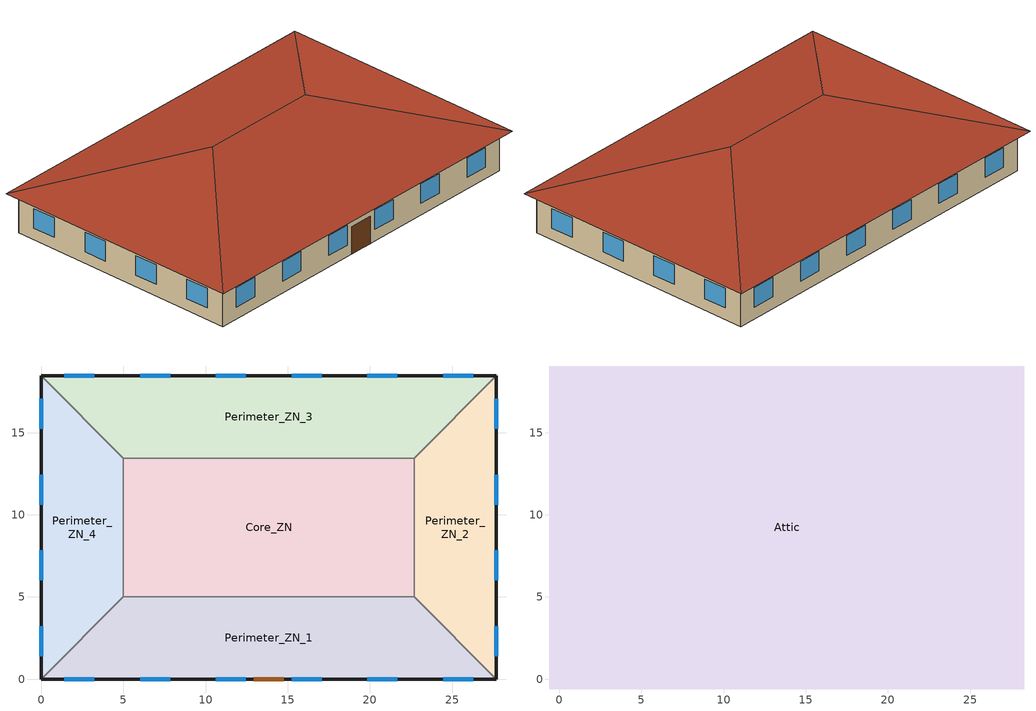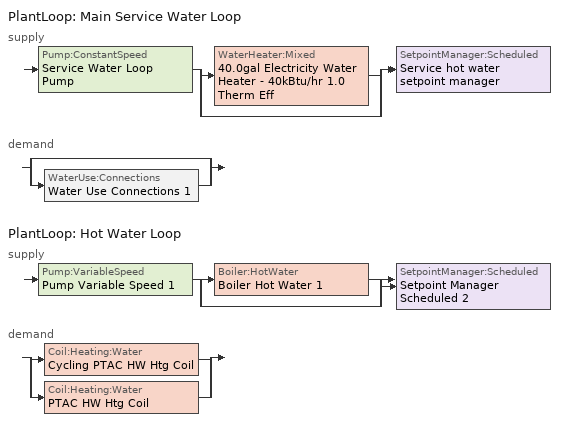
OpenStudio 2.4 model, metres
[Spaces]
Perimeter_ZN_1
 floor ground: 22.69,5 27.69,0 0,0 5,5 z0
 wall outside: 0,0 27.69,0 z0:3.05
 wall to Perimeter_ZN_4: 5,5 0,0 z0:3.05
 wall to Core_ZN: 22.69,5 5,5 z0:3.05
 wall to Perimeter_ZN_2: 27.69,0 22.69,5 z0:3.05
 window: 1.39,0 3.22,0 / 19.85,0 21.68,0 / 15.24,0 17.07,0 / 6.01,0 7.84,0 / 10.62,0 12.45,0 / 24.47,0 26.3,0 z0.9:2.42
 door: 12.93,0 14.76,0 z0:2.13
Perimeter_ZN_2
 floor ground: 27.69,18.46 27.69,0 22.69,5 22.69,13.46 z0
 wall outside: 27.69,0 27.69,18.46 z0:3.05
 wall to Perimeter_ZN_3: 27.69,18.46 22.69,13.46 z0:3.05
 wall to Core_ZN: 22.69,13.46 22.69,5 z0:3.05
 window: 27.69,1.39 27.69,3.22 / 27.69,10.62 27.69,12.45 / 27.69,15.24 27.69,17.07 / 27.69,6.01 27.69,7.84 z0.9:2.42
Perimeter_ZN_3
 floor ground: 27.69,18.46 22.69,13.46 5,13.46 0,18.46 z0
 wall outside: 27.69,18.46 0,18.46 z0:3.05
 wall to Core_ZN: 5,13.46 22.69,13.46 z0:3.05
 wall to Perimeter_ZN_4: 0,18.46 5,13.46 z0:3.05
 window: 21.68,18.46 19.85,18.46 / 7.84,18.46 6.01,18.46 / 17.07,18.46 15.24,18.46 / 12.45,18.46 10.62,18.46 / 26.3,18.46 24.47,18.46 / 3.22,18.46 1.39,18.46 z0.9:2.42
Perimeter_ZN_4
 floor ground: 0,18.46 5,13.46 5,5 0,0 z0
 wall outside: 0,18.46 0,0 z0:3.05
 wall to Core_ZN: 5,5 5,13.46 z0:3.05
 window: 0,3.22 0,1.39 / 0,12.45 0,10.62 / 0,7.84 0,6.01 / 0,17.07 0,15.24 z0.9:2.42
Core_ZN
 floor ground: 22.69,13.46 22.69,5 5,5 5,13.46 z0
Attic
 floor outside: 28.29,19.06 27.69,18.46 0,18.46 -0.6,19.06 z3.05; -0.6,19.06 0,18.46 0,0 -0.6,-0.6 z3.05; 28.29,19.06 28.29,-0.6 27.69,0 27.69,18.46 z3.05; 27.69,0 28.29,-0.6 -0.6,-0.6 0,0 z3.05
 floor to Perimeter_ZN_4: 0,18.46 5,13.46 5,5 0,0 z3.05
 floor to Perimeter_ZN_1: 22.69,5 27.69,0 0,0 5,5 z3.05
 floor to Perimeter_ZN_2: 27.69,18.46 27.69,0 22.69,5 22.69,13.46 z3.05
 floor to Core_ZN: 22.69,13.46 22.69,5 5,5 5,13.46 z3.05
 floor to Perimeter_ZN_3: 27.69,18.46 22.69,13.46 5,13.46 0,18.46 z3.05
 roof outside: 18.46,9.23,6.33 28.29,-0.6,3.05 28.29,19.06,3.05; 18.46,9.23,6.33 28.29,19.06,3.05 -0.6,19.06,3.05 9.23,9.23,6.33; 9.23,9.23,6.33 -0.6,-0.6,3.05 28.29,-0.6,3.05 18.46,9.23,6.33; 9.23,9.23,6.33 -0.6,19.06,3.05 -0.6,-0.6,3.05
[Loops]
PlantLoop 'Main Service Water Loop'
 supply: Pump:ConstantSpeed 'Service Water Loop Pump' > split
  | WaterHeater:Mixed '40.0gal Electricity Water Heater - 40kBtu/hr 1.0 Therm Eff'
  | bypass
  join > SetpointManager:Scheduled 'Service hot water setpoint manager'
 demand: split
  | bypass
  | WaterUse:Connections 'Water Use Connections 1'
PlantLoop 'Hot Water Loop'
 supply: Pump:VariableSpeed 'Pump Variable Speed 1' > split
  | Boiler:HotWater 'Boiler Hot Water 1'
  | bypass
  join > SetpointManager:Scheduled 'Setpoint Manager Scheduled 2'
 demand: split
  | Coil:Heating:Water 'Cycling PTAC HW Htg Coil'
  | Coil:Heating:Water 'PTAC HW Htg Coil'
[Site]
Chicago Ohare Intl Ap: Latitude {deg}=41.98; Longitude {deg}=-87.92; Time Zone {hr}=-6; Elevation {m}=201; Terrain=City
[Building]
90.1-2004-SmallOffice-ASHRAE 169-2006-5A created: 2018-03-27 16:02:36 -0400: North Axis {deg}=0; Default Construction Set=90.1-2004 - Office - ASHRAE 169-2006-5A; Standards Building Type=SmallOffice
[Site:GroundTemperature:BuildingSurface]
19.27, 19.18, 19.29, 19.59, 19.96, 22.25, 22.94, 23.08, 23.06, 20.85, 20.16, 19.63
[Site:WaterMainsTemperature]
Calculation Method=Correlation; Annual Average Outdoor Air Temperature {C}=9.925; Maximum Difference In Monthly Average Outdoor Air Temperatures {deltaC}=28.7
[SizingPeriod:DesignDay] Barometric Pressure {Pa}=98934; Sky Clearness=0; Rain Indicator=0; Snow Indicator=0; Day of Month=21; Daylight Saving Time Indicator=0; Humidity Indicating Type=Wetbulb; Dry-Bulb Temperature Range Modifier Type=DefaultMultipliers
Name | Maximum Dry-Bulb Temperature {C} | Daily Dry-Bulb Temperature Range {deltaC} | Humidity Indicating Conditions at Maximum Dry-Bulb | Wind Speed {m/s} | Wind Direction {deg} | Month | Day Type | Solar Model Indicator | ASHRAE Taub | ASHRAE Taud
Chicago Ohare Intl Ap Ann Htg 99.6% Condns DB | -20 | 0 | -20 | 4.9 | 270 | 1 | WinterDesignDay | ASHRAEClearSky
Chicago Ohare Intl Ap Ann Clg .4% Condns DB=>MWB | 33.3 | 10.5 | 23.7 | 5.2 | 230 | 7 | SummerDesignDay | ASHRAETau | 0.455 | 2.05
[ClimateZones]
Climate Zone Value 1=5A; Climate Zone Institution Name 2=CEC; Climate Zone Document Name 2=California Climate Zone Descriptions; Climate Zone Document Year 2=1995
[Material:NoMass] Thermal Absorptance=0.9; Solar Absorptance=0.7
Name | Roughness | Thermal Resistance {m2-K/W} | Visible Absorptance
CP02 CARPET PAD | VeryRough | 0.21648 | 0.8
Typical Insulation R-8.93 | Smooth | 1.57183 | 0.7
Typical Carpet Pad | Smooth | 0.21648 | 0.8
Typical Insulation R-5.74 | Smooth | 1.01115 | 0.7
Typical Insulation R-14.76 | Smooth | 2.59864 | 0.7
Typical Insulation R-0.58 | Smooth | 0.101875 | 0.7
Typical Insulation | Smooth | 0.0282222 | 0.7
[Material]
Name | Roughness | Thickness {m} | Conductivity {W/m-K} | Density {kg/m3} | Specific Heat {J/kg-K} | Thermal Absorptance | Solar Absorptance | Visible Absorptance
100mm Normalweight concrete floor | MediumSmooth | 0.1016 | 2.31 | 2322 | 832
G01 13mm gypsum board | Smooth | 0.0127 | 0.16 | 800 | 1090 | 0.9 | 0.7 | 0.5
4 in. Normalweight Concrete Floor | MediumRough | 0.1016 | 2.31 | 2322 | 832 | 0.9 | 0.7 | 0.7
1IN Stucco | Smooth | 0.0253 | 0.6918 | 1858 | 837 | 0.9 | 0.7 | 0.92
8IN CONCRETE HW RefBldg | Rough | 0.2032 | 1.311 | 2240 | 836.8 | 0.9 | 0.7 | 0.7
1/2IN Gypsum | Smooth | 0.0127 | 0.16 | 784.9 | 830 | 0.9 | 0.4 | 0.4
Roof Membrane | VeryRough | 0.0095 | 0.16 | 1121.29 | 1460 | 0.9 | 0.77 | 0.7
Metal Roof Surface; F08 Metal surface | Smooth | 0.0008 | 45.28 | 7824 | 500 | 0.9 | 0.7 | 0.7
6 in. Normalweight Concrete Floor | MediumRough | 0.1524 | 2.31 | 2322 | 832 | 0.9 | 0.7 | 0.7
8 in. Concrete Block Basement Wall | MediumRough | 0.2032 | 1.326 | 1842 | 912 | 0.9 | 0.7 | 0.7
G05 25mm wood | MediumSmooth | 0.0254 | 0.15 | 608 | 1630 | 0.9 | 0.5 | 0.5
Std Wood 6inch | MediumSmooth | 0.15 | 0.12 | 540 | 1210 | 0.9 | 0.7 | 0.7
[Construction]
Typical Insulated Exterior Mass Floor R-11.49: Typical Insulation R-8.93, 4 in. Normalweight Concrete Floor, Typical Carpet Pad
Typical Insulated Exterior Mass Wall R-8.13: 1IN Stucco, 8IN CONCRETE HW RefBldg, Typical Insulation R-5.74, 1/2IN Gypsum
Typical IEAD Roof R-15.87: Roof Membrane, Typical Insulation R-14.76, Metal Roof Surface
Typical Interior Floor: 100mm Normalweight concrete floor, CP02 CARPET PAD
Typical Interior Wall: G01 13mm gypsum board, G01 13mm gypsum board
Typical Interior Ceiling: CP02 CARPET PAD, 100mm Normalweight concrete floor
Typical Insulated Carpeted 6in Slab Floor: 6 in. Normalweight Concrete Floor, Typical Carpet Pad
Typical Insulated Basement Mass Wall: 8 in. Concrete Block Basement Wall
U 0.57 SHGC 0.49 Dbl Blue 6mm/6mm Air: BLUE 6MM, AIR 6MM, CLEAR 6MM
Typical Insulated Metal Door R-1.43: F08 Metal surface, Typical Insulation R-0.58
Typical Overhead Door: Typical Insulation
U 1.17 SHGC 0.49 Simple Glazing Skylight: U 1.17 SHGC 0.49 Simple Glazing
Typical Interior Window: Clear 3mm
Typical Interior Door; Typical Interior Partition: G05 25mm wood
InteriorFurnishings: Std Wood 6inch
[DefaultConstructionSet]
90.1-2004 - Office - ASHRAE 169-2006-5A: Default Exterior Surface Constructions=Default Surface Constructions 1; Default Interior Surface Constructions=Default Surface Constructions 2; Default Ground Contact Surface Constructions=Default Surface Constructions 3; Default Exterior SubSurface Constructions=Default Sub Surface Constructions 1; Default Interior SubSurface Constructions=Default Sub Surface Constructions 2; Interior Partition Construction=Typical Interior Partition
[DefaultSurfaceConstructions]
Name | Floor Construction | Wall Construction | Roof Ceiling Construction
Default Surface Constructions 1 | Typical Insulated Exterior Mass Floor R-11.49 | Typical Insulated Exterior Mass Wall R-8.13 | Typical IEAD Roof R-15.87
Default Surface Constructions 2 | Typical Interior Floor | Typical Interior Wall | Typical Interior Ceiling
Default Surface Constructions 3 | Typical Insulated Carpeted 6in Slab Floor | Typical Insulated Basement Mass Wall
[DefaultSubSurfaceConstructions]
Name | Fixed Window Construction | Operable Window Construction | Door Construction | Overhead Door Construction | Skylight Construction | Tubular Daylight Dome Construction | Tubular Daylight Diffuser Construction
Default Sub Surface Constructions 1 | U 0.57 SHGC 0.49 Dbl Blue 6mm/6mm Air | U 0.57 SHGC 0.49 Dbl Blue 6mm/6mm Air | Typical Insulated Metal Door R-1.43 | Typical Overhead Door | U 1.17 SHGC 0.49 Simple Glazing Skylight | Typical Interior Window | Typical Interior Window
Default Sub Surface Constructions 2 | Typical Interior Window | Typical Interior Window | Typical Interior Door
[WindowMaterial:Glazing] Optical Data Type=SpectralAverage; Infrared Transmittance at Normal Incidence=0; Front Side Infrared Hemispherical Emissivity=0.84; Back Side Infrared Hemispherical Emissivity=0.84; Conductivity {W/m-K}=0.9; Dirt Correction Factor for Solar and Visible Transmittance=1; Solar Diffusing=No
Name | Thickness {m} | Solar Transmittance at Normal Incidence | Front Side Solar Reflectance at Normal Incidence | Back Side Solar Reflectance at Normal Incidence | Visible Transmittance at Normal Incidence | Front Side Visible Reflectance at Normal Incidence | Back Side Visible Reflectance at Normal Incidence
BLUE 6MM | 0.006 | 0.48 | 0.05 | 0.05 | 0.57 | 0.06 | 0.06
CLEAR 6MM | 0.006 | 0.775 | 0.071 | 0.071 | 0.881 | 0.08 | 0.08
Clear 3mm | 0.003 | 0.837 | 0.075 | 0.075 | 0.898 | 0.081 | 0.081
[WindowMaterial:Gas]
AIR 6MM: Gas Type=Air; Thickness {m}=0.0063
[WindowMaterial:SimpleGlazingSystem]
U 1.17 SHGC 0.49 Simple Glazing: U-Factor {W/m2-K}=6.64357; Solar Heat Gain Coefficient=0.49; Visible Transmittance=0.38
[Space]
Name | Space Type | Building Story | Thermal Zone | Part of Total Floor Area
Perimeter_ZN_1 | Office WholeBuilding - Sm Office | Building Story 1 | Perimeter_ZN_1 ZN | Yes
Attic | Office Attic |  | Attic ZN | No
Perimeter_ZN_2 | Office WholeBuilding - Sm Office | Building Story 1 | Perimeter_ZN_2 ZN | Yes
Perimeter_ZN_3 | Office WholeBuilding - Sm Office | Building Story 1 | Perimeter_ZN_3 ZN | Yes
Perimeter_ZN_4 | Office WholeBuilding - Sm Office | Building Story 1 | Perimeter_ZN_4 ZN | Yes
Core_ZN | Office WholeBuilding - Sm Office | Building Story 1 | Core_ZN ZN | Yes
[SpaceType] Standards Building Type=Office
Name | Default Schedule Set | Design Specification Outdoor Air Object | Standards Space Type
Office WholeBuilding - Sm Office | Office WholeBuilding - Sm Office Schedule Set | Office WholeBuilding - Sm Office Ventilation | WholeBuilding - Sm Office
Office Attic | Office Attic Schedule Set | Office Attic Ventilation | Attic
[DesignSpecification:OutdoorAir]
Name | Outdoor Air Flow per Person {m3/s-person} | Outdoor Air Flow per Floor Area {m3/s-m2} | Outdoor Air Flow Air Changes per Hour {1/hr} | Outdoor Air Method
Office Attic Ventilation | 0 | 0 | 0
Office WholeBuilding - Sm Office Ventilation |  | 0.000508 |  | Sum
[DefaultScheduleSet]
Name | Infiltration Schedule | Number of People Schedule | People Activity Level Schedule | Lighting Schedule | Electric Equipment Schedule
Office Attic Schedule Set | OfficeLarge INFIL_SCH_PNNL
Office WholeBuilding - Sm Office Schedule Set | OfficeSmall INFIL_QUARTER_ON_SCH | OfficeSmall BLDG_OCC_SCH | OfficeSmall ACTIVITY_SCH | OfficeSmall BLDG_LIGHT_SCH | OfficeSmall BLDG_EQUIP_SCH
[ThermostatSetpoint:DualSetpoint]
Name | Heating Setpoint Temperature Schedule | Cooling Setpoint Temperature Schedule
Office WholeBuilding - Sm Office Thermostat 1; Office WholeBuilding - Sm Office Thermostat 2; Office WholeBuilding - Sm Office Thermostat 3; Office WholeBuilding - Sm Office Thermostat 4; Office WholeBuilding - Sm Office Thermostat 5 | OfficeSmall HTGSETP_SCH_NO_OPTIMUM | OfficeSmall CLGSETP_SCH_NO_OPTIMUM
Office Attic Thermostat 1
[People:Definition]
Office WholeBuilding - Sm Office People Definition: Number of People Calculation Method=People/Area; People per Space Floor Area {person/m2}=0.0602779; Fraction Radiant=0.3
[People]
Office WholeBuilding - Sm Office People: People Definition=Office WholeBuilding - Sm Office People Definition; Space or SpaceType=Office WholeBuilding - Sm Office; Work Efficiency Schedule=Work Efficiency Schedule; Clothing Insulation Schedule=Clothing Schedule; Air Velocity Schedule=Air Velocity Schedule; Multiplier=1
[Lights:Definition]
Office WholeBuilding - Sm Office Lights Definition: Design Level Calculation Method=Watts/Area; Watts per Space Floor Area {W/m2}=10.7639; Fraction Radiant=0.7; Fraction Visible=0.2
[Lights]
Office WholeBuilding - Sm Office Lights: Lights Definition=Office WholeBuilding - Sm Office Lights Definition; Space or SpaceType=Office WholeBuilding - Sm Office; Fraction Replaceable=1
[ElectricEquipment:Definition]
Office WholeBuilding - Sm Office Elec Equip Definition: Design Level Calculation Method=Watts/Area; Watts per Space Floor Area {W/m2}=6.78126; Fraction Radiant=0.5
[ElectricEquipment]
Office WholeBuilding - Sm Office Elec Equip: Electric Equipment Definition=Office WholeBuilding - Sm Office Elec Equip Definition; Space or SpaceType=Office WholeBuilding - Sm Office
[SpaceInfiltration:DesignFlowRate] Schedule=OfficeSmall INFIL_QUARTER_ON_SCH; Design Flow Rate Calculation Method=Flow/ExteriorArea; Flow per Exterior Surface Area {m3/s-m2}=0.00102523; Constant Term Coefficient=0; Temperature Term Coefficient=0; Velocity Term Coefficient=0.224; Velocity Squared Term Coefficient=0
Name | Space or SpaceType
Perimeter_ZN_1 Infiltration | Perimeter_ZN_1
Perimeter_ZN_2 Infiltration | Perimeter_ZN_2
Perimeter_ZN_3 Infiltration | Perimeter_ZN_3
Perimeter_ZN_4 Infiltration | Perimeter_ZN_4
[InternalMass:Definition]
Internal Mass Definition 1: Construction=InteriorFurnishings; Design Level Calculation Method=SurfaceArea/Area; Surface Area per Space Floor Area=2
[InternalMass] Internal Mass Definition=Internal Mass Definition 1; Multiplier=1
Name | Space or SpaceType
Perimeter_ZN_1 Mass | Perimeter_ZN_1
Perimeter_ZN_2 Mass | Perimeter_ZN_2
Perimeter_ZN_3 Mass | Perimeter_ZN_3
Perimeter_ZN_4 Mass | Perimeter_ZN_4
Core_ZN Mass | Core_ZN
[ThermalZone] Use Ideal Air Loads=No
Name | Thermostat
Perimeter_ZN_1 ZN | Office WholeBuilding - Sm Office Thermostat 1
Attic ZN | Office Attic Thermostat 1
Perimeter_ZN_2 ZN | Office WholeBuilding - Sm Office Thermostat 2
Perimeter_ZN_3 ZN | Office WholeBuilding - Sm Office Thermostat 3
Perimeter_ZN_4 ZN | Office WholeBuilding - Sm Office Thermostat 4
Core_ZN ZN | Office WholeBuilding - Sm Office Thermostat 5
[Sizing:Zone] Zone Cooling Design Supply Air Temperature Input Method=SupplyAirTemperature; Zone Cooling Design Supply Air Temperature Difference {deltaC}=11.11; Zone Heating Design Supply Air Temperature Input Method=SupplyAirTemperature; Zone Heating Design Supply Air Temperature {C}=40; Zone Heating Design Supply Air Temperature Difference {deltaC}=11.11; Zone Cooling Design Supply Air Humidity Ratio {kg-H2O/kg-air}=0.0085; Zone Heating Design Supply Air Humidity Ratio {kg-H2O/kg-air}=0.008; Cooling Design Air Flow Method=DesignDay; Heating Design Air Flow Method=DesignDay; Account for Dedicated Outdoor Air System=No; Dedicated Outdoor Air System Control Strategy=NeutralSupplyAir; Dedicated Outdoor Air Low Setpoint Temperature for Design {C}=autosize; Dedicated Outdoor Air High Setpoint Temperature for Design {C}=autosize
Name | Zone Cooling Design Supply Air Temperature {C}
Perimeter_ZN_1 ZN; Perimeter_ZN_2 ZN; Perimeter_ZN_3 ZN; Perimeter_ZN_4 ZN; Core_ZN ZN | 12.8
Attic ZN | 14
[Zone equipment]
Perimeter_ZN_1 ZN: PTAC DX Clg HW Htg
Perimeter_ZN_2 ZN: PTHP 3
Perimeter_ZN_3 ZN: PTHP 4
Perimeter_ZN_4 ZN: PTHP 5
Core_ZN ZN: Cycling PTAC DX Clg HW Htg
[AvailabilityManager:NightCycle] Control Type=CycleOnAny; Thermostat Tolerance {deltaC}=1; Cycling Run Time {s}=3600
Availability Manager Night Cycle 1; Availability Manager Night Cycle 2; Availability Manager Night Cycle 3; Availability Manager Night Cycle 4; Availability Manager Night Cycle 5
[PlantLoop] Glycol Concentration=0; Plant Loop Volume {m3}=Autocalculate; Load Distribution Scheme=Optimal
Name | Maximum Loop Temperature {C} | Minimum Loop Temperature {C} | Fluid Type
Main Service Water Loop | 60 | 10
Hot Water Loop |  |  | Water
[Sizing:Plant] Loop Type=Heating; Sizing Option=NonCoincident; Zone Timesteps in Averaging Window=1; Coincident Sizing Factor Mode=None
Name | Design Loop Exit Temperature {C} | Loop Design Temperature Difference {deltaC}
Main Service Water Loop | 60 | 5
Hot Water Loop | 82 | 11
[SetpointManager:Scheduled] Control Variable=Temperature
Name | Schedule
Service hot water setpoint manager | Service Water Loop Temp - 140F
Setpoint Manager Scheduled 2 | Hot_Water_Temperature
[Pump:ConstantSpeed]
Service Water Loop Pump: Rated Flow Rate {m3/s}=autosize; Rated Pump Head {Pa}=0.001; Rated Power Consumption {W}=autosize; Motor Efficiency=0.825; Fraction of Motor Inefficiencies to Fluid Stream=0; Pump Control Type=Intermittent; Design Power Sizing Method=PowerPerFlowPerPressure; Design Electric Power per Unit Flow Rate {W/(m3/s)}=348701.1; Design Shaft Power per Unit Flow Rate per Unit Head {W-s/m3-Pa}=1.28205
[WaterHeater:Mixed]
40.0gal Electricity Water Heater - 40kBtu/hr 1.0 Therm Eff: Tank Volume {m3}=0.151416; Setpoint Temperature Schedule=Service Water Loop Temp - 140F; Deadband Temperature Difference {deltaC}=2; Maximum Temperature Limit {C}=82.2222; Heater Control Type=Cycle; Heater Maximum Capacity {W}=11722.8; Heater Fuel Type=Electricity; Heater Thermal Efficiency=1; Off Cycle Parasitic Fuel Consumption Rate {W}=570.999; Off Cycle Parasitic Fuel Type=Electricity; Off Cycle Parasitic Heat Fraction to Tank=0.8; On Cycle Parasitic Fuel Consumption Rate {W}=570.999; On Cycle Parasitic Fuel Type=Electricity; On Cycle Parasitic Heat Fraction to Tank=0; Ambient Temperature Indicator=Schedule; Ambient Temperature Schedule=Water Heater Ambient Temp Schedule - 70F; Off Cycle Loss Coefficient to Ambient Temperature {W/K}=1.87331; On Cycle Loss Coefficient to Ambient Temperature {W/K}=1.87331; Use Side Effectiveness=1; Source Side Effectiveness=1; Use Side Design Flow Rate {m3/s}=autosize; Source Side Design Flow Rate {m3/s}=autosize; Indirect Water Heating Recovery Time {hr}=1.5
[WaterUse:Connections]
Water Use Connections 1: Water Use Equipment Name 1=Main Service Water Use 0.06gal/min
[WaterUse:Equipment:Definition]
Main Service Water Use Def 0.06gal/min: Peak Flow Rate {m3/s}=4.03777e-06; Target Temperature Schedule=Mixed Water At Faucet Temp - 120F; Sensible Fraction Schedule=Fraction Sensible - 0.2; Latent Fraction Schedule=Fraction Latent - 0.05
[WaterUse:Equipment]
Main Service Water Use 0.06gal/min: Water Use Equipment Definition=Main Service Water Use Def 0.06gal/min; Flow Rate Fraction Schedule=OfficeSmall BLDG_SWH_SCH
[Exterior:Lights:Definition]
NonDimming Exterior Lights Def: Design Level {W}=1634
[Exterior:Lights]
NonDimming Exterior Lights Def: Exterior Lights Definition=NonDimming Exterior Lights Def; Schedule=OfficeSmall Exterior_Lgt_ALWAYS_ON; Control Option=AstronomicalClock
[BuildingStory]
Building Story 1: Nominal Z Coordinate {m}=0
[ZoneHVAC:PackagedTerminalHeatPump] Availability Schedule=Always On Discrete hvac_library; Supply Air Flow Rate During Cooling Operation {m3/s}=Autosize; Supply Air Flow Rate During Heating Operation {m3/s}=Autosize; Supply Air Flow Rate When No Cooling or Heating is Needed {m3/s}=Autosize; Outdoor Air Flow Rate During Cooling Operation {m3/s}=Autosize; Outdoor Air Flow Rate During Heating Operation {m3/s}=Autosize; Outdoor Air Flow Rate When No Cooling or Heating is Needed {m3/s}=Autosize; Maximum Supply Air Temperature from Supplemental Heater {C}=Autosize
Name | Supply Air Fan | Heating Coil | Cooling Coil | Supplemental Heating Coil
PTHP 3 | PTHP CV Fan 3 | PTHP 1 Spd DX Htg Coil 3 | PTHP 1 Spd DX Clg Coil 3 | PTHP Elec Htg Backup Coil 3
PTHP 4 | PTHP CV Fan 4 | PTHP 1 Spd DX Htg Coil 4 | PTHP 1 Spd DX Clg Coil 4 | PTHP Elec Htg Backup Coil 4
PTHP 5 | PTHP CV Fan 5 | PTHP 1 Spd DX Htg Coil 5 | PTHP 1 Spd DX Clg Coil 5 | PTHP Elec Htg Backup Coil 5
[Fan:ConstantVolume] Availability Schedule=Always On Discrete hvac_library; Maximum Flow Rate {m3/s}=AutoSize
PTHP CV Fan 3; PTHP CV Fan 4; PTHP CV Fan 5; PTAC Fan
[Coil:Heating:DX:SingleSpeed] Availability Schedule=Always On Discrete hvac_library; Rated Total Heating Capacity {W}=Autosize; Rated COP {W/W}=5; Rated Air Flow Rate {m3/s}=Autosize; Rated Supply Fan Power Per Volume Flow Rate {W/(m3/s)}=773.3; Total Heating Capacity Function of Temperature Curve=OS:Curve:Biquadratic 11; Total Heating Capacity Function of Flow Fraction Curve=OS:Curve:Quadratic 14; Energy Input Ratio Function of Temperature Curve=OS:Curve:Biquadratic 12; Energy Input Ratio Function of Flow Fraction Curve=OS:Curve:Quadratic 15; Part Load Fraction Correlation Curve=OS:Curve:Quadratic 16; Defrost Strategy=Resistive; Defrost Control=Timed; Defrost Time Period Fraction=0.166667; Resistive Defrost Heater Capacity {W}=2000
PTHP 1 Spd DX Htg Coil 3; PTHP 1 Spd DX Htg Coil 4; PTHP 1 Spd DX Htg Coil 5
[Coil:Cooling:DX:SingleSpeed] Availability Schedule=Always On Discrete hvac_library; Rated COP {W/W}=3; Rated Evaporator Fan Power Per Volume Flow Rate {W/(m3/s)}=773.3; Condenser Type=AirCooled; Evaporative Condenser Effectiveness=0; Evaporative Condenser Air Flow Rate {m3/s}=Autosize; Evaporative Condenser Pump Rated Power Consumption {W}=Autosize; Crankcase Heater Capacity {W}=0; Maximum Outdoor Dry-Bulb Temperature for Crankcase Heater Operation {C}=0; Basin Heater Capacity {W/K}=0; Basin Heater Setpoint Temperature {C}=10
Name | Rated Total Cooling Capacity {W} | Rated Sensible Heat Ratio | Rated Air Flow Rate {m3/s} | Total Cooling Capacity Function of Temperature Curve | Total Cooling Capacity Function of Flow Fraction Curve | Energy Input Ratio Function of Temperature Curve | Energy Input Ratio Function of Flow Fraction Curve | Part Load Fraction Correlation Curve
PTHP 1 Spd DX Clg Coil 3; PTHP 1 Spd DX Clg Coil 4; PTHP 1 Spd DX Clg Coil 5 | Autosize | Autosize | Autosize | OS:Curve:Biquadratic 9 | OS:Curve:Quadratic 11 | OS:Curve:Biquadratic 10 | OS:Curve:Quadratic 12 | OS:Curve:Quadratic 13
Cycling HW PTAC 1 Spd DX Clg Coil | autosize | autosize | autosize | Curve Biquadratic 25 | Curve Quadratic 29 | Curve Biquadratic 26 | Curve Quadratic 30 | Curve Quadratic 31
PTAC 1 Spd DX Clg Coil | Autosize | Autosize | Autosize | OS:Curve:Biquadratic 13 | OS:Curve:Quadratic 17 | OS:Curve:Biquadratic 14 | OS:Curve:Quadratic 18 | OS:Curve:Quadratic 19
[Coil:Heating:Electric] Availability Schedule=Always On Discrete hvac_library
PTHP Elec Htg Backup Coil 3; PTHP Elec Htg Backup Coil 4; PTHP Elec Htg Backup Coil 5
[ZoneHVAC:PackagedTerminalAirConditioner] Availability Schedule=Always On Discrete hvac_library; Supply Air Flow Rate During Cooling Operation {m3/s}=Autosize; Supply Air Flow Rate During Heating Operation {m3/s}=Autosize; Supply Air Flow Rate When No Cooling or Heating is Needed {m3/s}=Autosize; Outdoor Air Flow Rate During Cooling Operation {m3/s}=Autosize; Outdoor Air Flow Rate During Heating Operation {m3/s}=Autosize; Outdoor Air Flow Rate When No Cooling or Heating is Needed {m3/s}=Autosize; Fan Placement=DrawThrough
Name | Supply Air Fan | Heating Coil | Cooling Coil | Supply Air Fan Operating Mode Schedule
Cycling PTAC DX Clg HW Htg | Cycling HW PTAC Fan | Cycling PTAC HW Htg Coil | Cycling HW PTAC 1 Spd DX Clg Coil | Cycling PTAC Fan Mode Always Zero
PTAC DX Clg HW Htg | PTAC Fan | PTAC HW Htg Coil | PTAC 1 Spd DX Clg Coil | Always On Discrete hvac_library
[Fan:OnOff]
Cycling HW PTAC Fan: Availability Schedule=Always On Discrete hvac_library; Fan Efficiency=0.6; Pressure Rise {Pa}=250; Maximum Flow Rate {m3/s}=autosize; Motor Efficiency=0.8; Motor In Airstream Fraction=1; Fan Power Ratio Function of Speed Ratio Curve=Fan On Off Power Curve 13; Fan Efficiency Ratio Function of Speed Ratio Curve=Fan On Off Efficiency Curve 13
[Coil:Heating:Water] Availability Schedule=Always On Discrete hvac_library
Cycling PTAC HW Htg Coil; PTAC HW Htg Coil
[Pump:VariableSpeed]
Pump Variable Speed 1: Pump Control Type=Intermittent; Skin Loss Radiative Fraction=0.5; Design Power Sizing Method=PowerPerFlowPerPressure; Design Electric Power per Unit Flow Rate {W/(m3/s)}=348701.1; Design Shaft Power per Unit Flow Rate per Unit Head {W-s/m3-Pa}=1.28205; Design Minimum Flow Rate Fraction=0
[Boiler:HotWater]
Boiler Hot Water 1: Efficiency Curve Temperature Evaluation Variable=LeavingBoiler; Normalized Boiler Efficiency Curve=Boiler Efficiency; Water Outlet Upper Temperature Limit {C}=99; Boiler Flow Mode=ConstantFlow; Parasitic Electric Load {W}=0; Sizing Factor=1
[Schedule:Ruleset]
Name | Default Day Schedule | Summer Design Day Schedule | Winter Design Day Schedule
OfficeLarge INFIL_SCH_PNNL | OfficeLarge INFIL_SCH_PNNL Default | OfficeLarge INFIL_SCH_PNNL Summer Design Day | OfficeLarge INFIL_SCH_PNNL Winter Design Day
Clothing Schedule | Clothing Schedule Default Winter Clothes
Air Velocity Schedule | Air Velocity Schedule Default
Work Efficiency Schedule | Work Efficiency Schedule Default
OfficeSmall BLDG_OCC_SCH | OfficeSmall BLDG_OCC_SCH Default | OfficeSmall BLDG_OCC_SCH Summer Design Day | OfficeSmall BLDG_OCC_SCH Winter Design Day
OfficeSmall ACTIVITY_SCH | OfficeSmall ACTIVITY_SCH Default | OfficeSmall ACTIVITY_SCH Summer Design Day | OfficeSmall ACTIVITY_SCH Winter Design Day
OfficeSmall BLDG_LIGHT_SCH | OfficeSmall BLDG_LIGHT_SCH Default | OfficeSmall BLDG_LIGHT_SCH Summer Design Day | OfficeSmall BLDG_LIGHT_SCH Winter Design Day
OfficeSmall BLDG_EQUIP_SCH | OfficeSmall BLDG_EQUIP_SCH Default | OfficeSmall BLDG_EQUIP_SCH Summer Design Day | OfficeSmall BLDG_EQUIP_SCH Winter Design Day
OfficeSmall INFIL_QUARTER_ON_SCH | OfficeSmall INFIL_QUARTER_ON_SCH Default | OfficeSmall INFIL_QUARTER_ON_SCH Summer Design Day | OfficeSmall INFIL_QUARTER_ON_SCH Winter Design Day
OfficeSmall HTGSETP_SCH_NO_OPTIMUM | OfficeSmall HTGSETP_SCH_NO_OPTIMUM Default | OfficeSmall HTGSETP_SCH_NO_OPTIMUM Summer Design Day | OfficeSmall HTGSETP_SCH_NO_OPTIMUM Winter Design Day
OfficeSmall CLGSETP_SCH_NO_OPTIMUM | OfficeSmall CLGSETP_SCH_NO_OPTIMUM Default | OfficeSmall CLGSETP_SCH_NO_OPTIMUM Summer Design Day | OfficeSmall CLGSETP_SCH_NO_OPTIMUM Winter Design Day
Service Water Loop Temp - 140F | Service Water Loop Temp - 140F Default
Water Heater Ambient Temp Schedule - 70F | Water Heater Ambient Temp Schedule - 70F Default
Fraction Sensible - 0.2 | Schedule Day 25
Fraction Latent - 0.05 | Schedule Day 26
Mixed Water At Faucet Temp - 120F | Schedule Day 27
OfficeSmall BLDG_SWH_SCH | OfficeSmall BLDG_SWH_SCH Default | OfficeSmall BLDG_SWH_SCH Summer Design Day | OfficeSmall BLDG_SWH_SCH Winter Design Day
OfficeSmall Exterior_Lgt_ALWAYS_ON | OfficeSmall Exterior_Lgt_ALWAYS_ON Default | OfficeSmall Exterior_Lgt_ALWAYS_ON Summer Design Day | OfficeSmall Exterior_Lgt_ALWAYS_ON Winter Design Day
Cycling PTAC Fan Mode Always Zero | Cycling PTAC Fan Mode Sch Default
Hot_Water_Temperature | Hot_Water_Temperature_Default | Hot_Water_Temperature_Summer_Design_Day | Hot_Water_Temperature_Winter_Design_Day
[Schedule:Day]
OfficeLarge INFIL_SCH_PNNL Default; Clothing Schedule Default Winter Clothes; OfficeSmall BLDG_OCC_SCH Summer Design Day; OfficeSmall BLDG_LIGHT_SCH Summer Design Day; OfficeSmall BLDG_EQUIP_SCH Summer Design Day; OfficeSmall INFIL_QUARTER_ON_SCH Default; OfficeSmall Exterior_Lgt_ALWAYS_ON Default; OfficeSmall Exterior_Lgt_ALWAYS_ON Winter Design Day; OfficeSmall Exterior_Lgt_ALWAYS_ON Summer Design Day: 24, 0, 1
OfficeLarge INFIL_SCH_PNNL Summer Design Day; OfficeLarge INFIL_SCH_PNNL SmrDsn|Wkdy Day: 6, 0, 1, 22, 0, 0.25, 24, 0, 1
OfficeLarge INFIL_SCH_PNNL Winter Design Day; OfficeLarge INFIL_SCH_PNNL WntrDsn|Sat Day: 6, 0, 1, 18, 0, 0.25, 24, 0, 1
Clothing Schedule Summer Clothes: 24, 0, 0.5
Air Velocity Schedule Default; OfficeSmall BLDG_EQUIP_SCH Wknd Day; Schedule Day 25: 24, 0, 0.2
Work Efficiency Schedule Default; OfficeSmall BLDG_OCC_SCH Default; OfficeSmall BLDG_OCC_SCH Winter Design Day; OfficeSmall BLDG_LIGHT_SCH Winter Design Day; OfficeSmall BLDG_EQUIP_SCH Winter Design Day; OfficeSmall BLDG_SWH_SCH Default; Cycling PTAC Fan Mode Sch Default: 24, 0, 0
OfficeSmall BLDG_OCC_SCH Wkdy Day: 6, 0, 0, 7, 0, 0.11, 8, 0, 0.21, 12, 0, 1, 13, 0, 0.53, 17, 0, 1, 18, 0, 0.32, 22, 0, 0.11, 23, 0, 0.05, 24, 0, 0
OfficeSmall ACTIVITY_SCH Default; OfficeSmall ACTIVITY_SCH Winter Design Day; OfficeSmall ACTIVITY_SCH Summer Design Day: 24, 0, 120
OfficeSmall BLDG_LIGHT_SCH Default; OfficeSmall BLDG_LIGHT_SCH Default|Wkdy Day: 5, 0, 0.18, 7, 0, 0.23, 8, 0, 0.42, 12, 0, 0.9, 13, 0, 0.8, 17, 0, 0.9, 18, 0, 0.61, 20, 0, 0.42, 22, 0, 0.32, 23, 0, 0.23, 24, 0, 0.18
OfficeSmall BLDG_LIGHT_SCH Wknd Day: 24, 0, 0.18
OfficeSmall BLDG_EQUIP_SCH Default; OfficeSmall BLDG_EQUIP_SCH Default|Wkdy Day: 8, 0, 0.5, 12, 0, 1, 13, 0, 0.94, 17, 0, 1, 18, 0, 0.5, 24, 0, 0.2
OfficeSmall INFIL_QUARTER_ON_SCH Summer Design Day; OfficeSmall INFIL_QUARTER_ON_SCH SmrDsn|Wkdy Day: 7, 0, 1, 19, 0, 0.25, 24, 0, 1
OfficeSmall INFIL_QUARTER_ON_SCH Winter Design Day; OfficeSmall INFIL_QUARTER_ON_SCH WntrDsn|Sat Day: 7, 0, 1, 18, 0, 0.25, 24, 0, 1
OfficeSmall HTGSETP_SCH_NO_OPTIMUM Default; OfficeSmall HTGSETP_SCH_NO_OPTIMUM Summer Design Day: 24, 0, 15.56
OfficeSmall HTGSETP_SCH_NO_OPTIMUM Wkdy Day: 6, 0, 15.56, 19, 0, 21.11, 24, 0, 15.56
OfficeSmall HTGSETP_SCH_NO_OPTIMUM Winter Design Day: 24, 0, 21.11
OfficeSmall CLGSETP_SCH_NO_OPTIMUM Default; OfficeSmall CLGSETP_SCH_NO_OPTIMUM Winter Design Day: 24, 0, 29.44
OfficeSmall CLGSETP_SCH_NO_OPTIMUM Summer Design Day: 24, 0, 23.89
OfficeSmall CLGSETP_SCH_NO_OPTIMUM Wkdy Day: 6, 0, 29.44, 18, 0, 23.89, 24, 0, 29.44
Service Water Loop Temp - 140F Default: 24, 0, 60
Water Heater Ambient Temp Schedule - 70F Default: 24, 0, 21.1111
Schedule Day 26: 24, 0, 0.05
Schedule Day 27: 24, 0, 48.8889
OfficeSmall BLDG_SWH_SCH Winter Design Day; OfficeSmall BLDG_SWH_SCH Summer Design Day; OfficeSmall BLDG_SWH_SCH WntrDsn|SmrDsn|Wkdy Day: 7, 0, 0, 8, 0, 0.27, 9, 0, 0.55, 11, 0, 0.64, 12, 0, 0.82, 13, 0, 1, 14, 0, 0.91, 16, 0, 0.55, 17, 0, 0.73, 19, 0, 0.37, 20, 0, 0.18, 21, 0, 0.27, 22, 0, 0.09, 24, 0, 0
Hot_Water_Temperature_Default; Hot_Water_Temperature_Summer_Design_Day; Hot_Water_Temperature_Winter_Design_Day: 24, 0, 67
[Schedule:Rule] Date Specification Type=DateRange; Start Day=1
Name | Schedule Ruleset | Rule Order | Day Schedule | Apply Monday | Apply Tuesday | Apply Wednesday | Apply Thursday | Apply Friday | Start Month | End Month | End Day | Apply Saturday | Apply Sunday
Schedule Rule 1 | OfficeLarge INFIL_SCH_PNNL | 1 | OfficeLarge INFIL_SCH_PNNL SmrDsn|Wkdy Day | Yes | Yes | Yes | Yes | Yes | 1 | 12 | 31
Schedule Rule 2 | OfficeLarge INFIL_SCH_PNNL | 0 | OfficeLarge INFIL_SCH_PNNL WntrDsn|Sat Day |  |  |  |  |  | 1 | 12 | 31 | Yes
Schedule Rule 3 | Clothing Schedule | 0 | Clothing Schedule Summer Clothes |  |  |  |  |  | 5 | 9 | 30
Schedule Rule 4 | OfficeSmall BLDG_OCC_SCH | 0 | OfficeSmall BLDG_OCC_SCH Wkdy Day | Yes | Yes | Yes | Yes | Yes | 1 | 12 | 31
Schedule Rule 5 | OfficeSmall BLDG_LIGHT_SCH | 1 | OfficeSmall BLDG_LIGHT_SCH Default|Wkdy Day | Yes | Yes | Yes | Yes | Yes | 1 | 12 | 31
Schedule Rule 6 | OfficeSmall BLDG_LIGHT_SCH | 0 | OfficeSmall BLDG_LIGHT_SCH Wknd Day |  |  |  |  |  | 1 | 12 | 31 | Yes | Yes
Schedule Rule 7 | OfficeSmall BLDG_EQUIP_SCH | 1 | OfficeSmall BLDG_EQUIP_SCH Default|Wkdy Day | Yes | Yes | Yes | Yes | Yes | 1 | 12 | 31
Schedule Rule 8 | OfficeSmall BLDG_EQUIP_SCH | 0 | OfficeSmall BLDG_EQUIP_SCH Wknd Day |  |  |  |  |  | 1 | 12 | 31 | Yes | Yes
Schedule Rule 9 | OfficeSmall INFIL_QUARTER_ON_SCH | 1 | OfficeSmall INFIL_QUARTER_ON_SCH SmrDsn|Wkdy Day | Yes | Yes | Yes | Yes | Yes | 1 | 12 | 31
Schedule Rule 10 | OfficeSmall INFIL_QUARTER_ON_SCH | 0 | OfficeSmall INFIL_QUARTER_ON_SCH WntrDsn|Sat Day |  |  |  |  |  | 1 | 12 | 31 | Yes
Schedule Rule 11 | OfficeSmall HTGSETP_SCH_NO_OPTIMUM | 0 | OfficeSmall HTGSETP_SCH_NO_OPTIMUM Wkdy Day | Yes | Yes | Yes | Yes | Yes | 1 | 12 | 31
Schedule Rule 12 | OfficeSmall CLGSETP_SCH_NO_OPTIMUM | 0 | OfficeSmall CLGSETP_SCH_NO_OPTIMUM Wkdy Day | Yes | Yes | Yes | Yes | Yes | 1 | 12 | 31
Schedule Rule 14 | OfficeSmall BLDG_SWH_SCH | 0 | OfficeSmall BLDG_SWH_SCH WntrDsn|SmrDsn|Wkdy Day | Yes | Yes | Yes | Yes | Yes | 1 | 12 | 31
[Schedule:Constant]
Always On Discrete hvac_library: Value=1
[Curve:Exponent]
Fan On Off Power Curve 13: Coefficient1 Constant=1; Coefficient2 Constant=0; Coefficient3 Constant=0; Minimum Value of x=0; Maximum Value of x=1
[Curve:Cubic]
Fan On Off Efficiency Curve 13: Coefficient1 Constant=1; Coefficient2 x=0; Coefficient3 x**2=0; Coefficient4 x**3=0; Minimum Value of x=0; Maximum Value of x=1
[Curve:Quadratic]
Name | Coefficient1 Constant | Coefficient2 x | Coefficient3 x**2 | Minimum Value of x {BasedOnField A2} | Maximum Value of x {BasedOnField A2} | Minimum Value of x | Maximum Value of x
OS:Curve:Quadratic 14 | 0.84 | 0.16 | 0 | 0.5 | 1.5
OS:Curve:Quadratic 15 | 1.3824 | -0.4336 | 0.0512 | 0 | 1
OS:Curve:Quadratic 16 | 0.85 | 0.15 | 0 | 0 | 1
OS:Curve:Quadratic 11; OS:Curve:Quadratic 17 | 0.77136 | 0.34053 | -0.11088 | 0.75918 | 1.13877
OS:Curve:Quadratic 12; OS:Curve:Quadratic 18 | 1.2055 | -0.32953 | 0.12308 | 0.75918 | 1.13877
OS:Curve:Quadratic 13; OS:Curve:Quadratic 19 | 0.771 | 0.229 | 0 | 0 | 1
Curve Quadratic 29 | 0.8 | 0.2 | 0 |  |  | 0.5 | 1.5
Curve Quadratic 30 | 1.1552 | -0.1808 | 0.0256 |  |  | 0.5 | 1.5
Curve Quadratic 31 | 0.85 | 0.15 | 0 |  |  | 0 | 1
[Curve:Biquadratic]
Name | Coefficient1 Constant | Coefficient2 x | Coefficient3 x**2 | Coefficient4 y | Coefficient5 y**2 | Coefficient6 x*y | Minimum Value of x {BasedOnField A2} | Maximum Value of x {BasedOnField A2} | Minimum Value of y {BasedOnField A3} | Maximum Value of y {BasedOnField A3} | Minimum Value of x | Maximum Value of x | Minimum Value of y | Maximum Value of y | Input Unit Type for X | Input Unit Type for Y | Output Unit Type
OS:Curve:Biquadratic 11 | 0.758746 | 0 | 0 | 0.027626 | 0.000148716 | 0 | 0 | 1 | 0 | 1
OS:Curve:Biquadratic 12 | 1.19248 | -0.0300438 | 0.00103745 | 0 | 0 | 0 | -20 | 20 | 0 | 1
OS:Curve:Biquadratic 9; OS:Curve:Biquadratic 13 | 0.42415 | 0.04426 | -0.00042 | 0.00333 | -8e-05 | -0.00021 | 17 | 22 | 13 | 46
OS:Curve:Biquadratic 10; OS:Curve:Biquadratic 14 | 1.23649 | -0.02431 | 0.00057 | -0.01434 | 0.00063 | -0.00038 | 17 | 22 | 13 | 46
Curve Biquadratic 25 | 0.942588 | 0.00954335 | 0.00068377 | -0.0110427 | 5.249e-06 | -9.72e-06 |  |  |  |  | 17 | 22 | 13 | 46
Curve Biquadratic 26 | 0.342414 | 0.034885 | -0.0006237 | 0.00497722 | 0.000437951 | -0.000728028 |  |  |  |  | 17 | 22 | 13 | 46
Boiler Efficiency | 1 | 0 | 0 | 0 | 0 | 0 |  |  |  |  | 0 | 1 | 0 | 1 | Dimensionless | Dimensionless | Dimensionless
